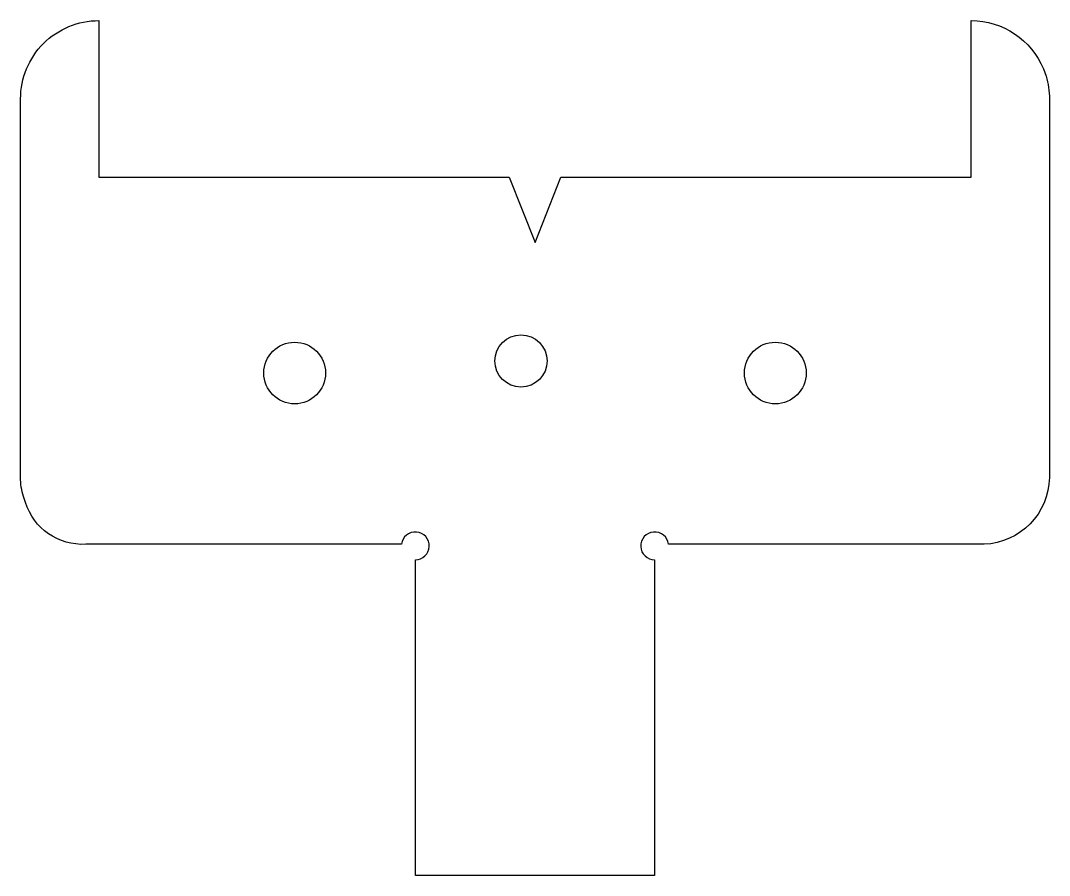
# Model space of a CAD drawing. Header units: inches. Extents: x 0 to 9.85, y 0 to 8.19.
import ezdxf

# ---------------------------------------------------------------- set-up
doc = ezdxf.new("R2010")
doc.units = ezdxf.units.IN
doc.header["$MEASUREMENT"] = 0
doc.layers.add('CUT', color=7, linetype='Continuous')

msp = doc.modelspace()

# ---------------------------------------------------------------- linework, layer by layer
at = {"layer": 'CUT'}
msp.add_lwpolyline([(4.9267, 6.0611), (5.1727, 6.6861), (9.1029, 6.6861), (9.1029, 6.6862), (9.1031, 6.6862), (9.1032, 6.6863), (9.1032, 6.6864), (9.1033, 6.6864), (9.1033, 8.1861, -0.303391), (9.7962, 7.7231), (9.8095, 7.6888), (9.821, 7.6539), (9.821, 7.6538, -0.074029), (9.8533, 7.4361), (9.8533, 3.8111, -0.39751), (9.2283, 3.1712), (6.2052, 3.1712, 2.227062), (6.0727, 3.0222), (6.0727, 0), (3.7806, 0), (3.7806, 3.0222, 2.226373), (3.6481, 3.1712), (0.625, 3.1712, -0.344274), (0.0476, 3.572), (0.0366, 3.6006), (0.027, 3.6297, -0.073874), (0, 3.8111), (0, 7.4361, -0.414234), (0.75, 8.1861), (0.75, 6.6865), (0.7501, 6.6865), (0.7501, 6.6863), (0.7502, 6.6863), (0.7502, 6.6862), (0.7504, 6.6862), (0.7504, 6.6861), (4.6806, 6.6861)], format="xyb", close=True, dxfattribs=at)
for centre, radius in [((4.7922, 4.9266), 0.25), ((2.625, 4.8111), 0.2953), ((7.2283, 4.8111), 0.2953)]:
    msp.add_circle(centre, radius, dxfattribs=at)

doc.saveas('drawing.dxf')
